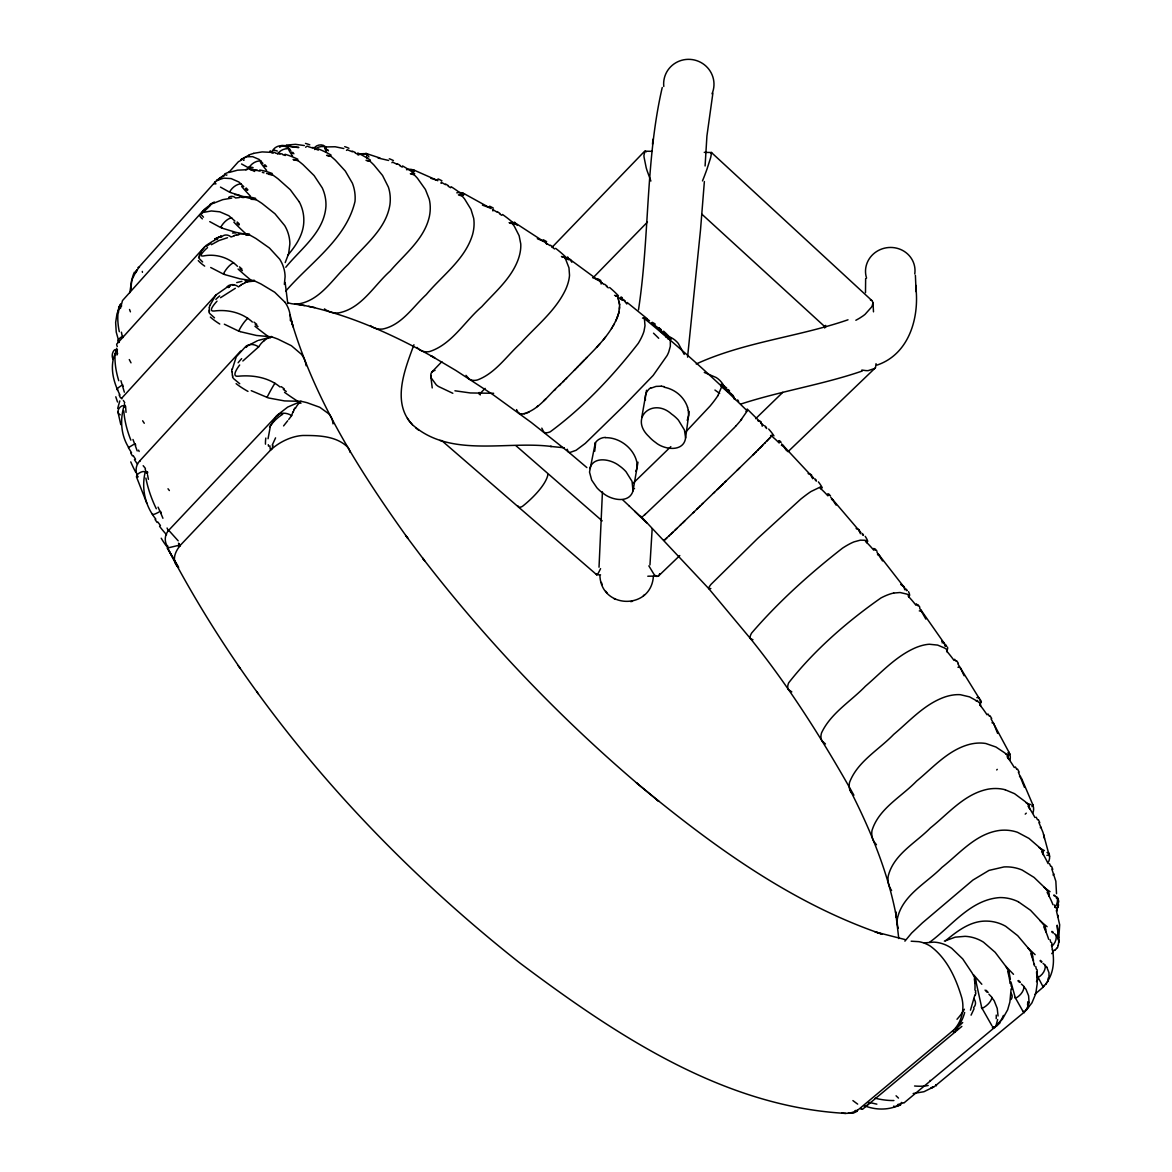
<?xml version="1.0" encoding="UTF-8"?>
<svg xmlns="http://www.w3.org/2000/svg" width="1172" height="1172" viewBox="0 0 1172 1172"><rect width="100%" height="100%" fill="white"/><g stroke="black" fill="none" stroke-linecap="round" stroke-linejoin="round"><path stroke-width="1.5" d="M853.905 795.217C823.374 741.012 789.957 687.612 750.71 638.916L750.417 638.579A31.439 7.325 -38.4 0 1 751.604 633.085C778.545 601.734 809.911 573.591 842.522 548.144A31.805 7.471 -38.8 0 1 854.007 541.874L860.292 540.16L864.951 540.263A99.019 23.103 -38.5 0 1 866.489 540.717L866.562 542.68M129.828 292.634L131.645 280.357L136.743 270.058M851.663 793.019L850.989 792.096A32.626 18.737 -27.4 0 1 849.568 782.369C857.479 761.507 878.78 749.904 893.679 734.419C909.941 720.795 924.723 703.845 945.35 696.827A33.036 19.133 -28.6 0 1 960.278 694.688L969.552 696.871L977.331 701.178A102.799 59.142 -27.7 0 1 980.173 703.42L980.114 705.28M618.801 312.836L619.636 304.925L617.996 297.908A99.913 37.929 -53.2 0 0 616.912 295.769L614.553 295.388M649.962 564.919L652.174 528.762M924.269 942.903L933.981 942.127A40.771 36.347 82.4 0 1 951.693 948.28L962.739 958.945L972.057 972.863A127.44 111.765 81.7 0 1 975.47 979.294L975.397 983.264M209.085 310.551L209.436 307.518M1032.854 804.886L1031.99 806.614M290.334 320.586L290.378 318.725A41.503 34.237 -9.6 0 0 285.001 302.244M232.144 371.758L232.32 375.245M358.075 155.1A10.973 10.592 -44.1 0 1 367.7 154.499L367.642 155.246M1011.114 988.904L1009.868 1002.075L1007.656 1009.795L1002.382 1019.244L996.053 1025.456L997.65 1019.523M998.046 1015.978L997.226 1008.36L994.208 1000.785A47.495 38.779 -22.4 0 0 991.688 997.577M268.051 438.738L270.395 426.095L276.489 416.045A13.888 10.826 39.9 0 1 291.652 415.591L292.927 411.914M685.605 437.932L684.448 430.007L678.427 420.147A38.559 35.819 9.4 0 0 671.571 414.053C652.951 397.132 628.895 417.774 648.834 436.482A38.764 36.185 7.9 0 0 655.675 442.533C664.055 449.74 683.657 452.465 685.605 437.932L689.151 411.372M116.951 355.043L117.215 351.322M705.09 165.984L706.921 135.952L712.884 93.203M865.493 292.648L865.639 278.672M1058.257 945.408L1058.814 940.808L1057.334 936.516A43.437 21.081 -38.1 0 0 1055.547 935.227M820.62 488.856L820.781 487.2A98.477 10.841 -41.4 0 0 819.726 487.318L811.024 491.508A31.629 3.516 -41.6 0 0 800.784 499.111L757.771 538.344L710.979 584.389A31.263 3.443 -41.4 0 0 708.723 588.593L750.71 638.916L752.937 639.692M619.666 306.947L619.519 309.086M602.437 491.888L599.024 567.219M704.372 181.543L700.504 230.005L687.568 357.138M662.239 87.49C645.376 160.388 649.771 236.085 638.491 309.862M870.4 300.003A21.125 6.226 -25.8 0 1 871.997 300.706L873.023 302.523L872.276 305.628A52.96 15.602 -26 0 1 871.499 307.137L865.083 314.33A21.33 6.314 -25.8 0 1 862.709 316.132L859.97 317.934A26.517 7.838 -25.8 0 1 855.853 320.264M1029.045 1002.382L1028.606 995.79L1025.998 989.329A46.104 33.212 -29.3 0 0 1023.742 986.692M1056.514 893.694L1055.84 881.227L1051.885 869.155M117.39 349.446L117.288 350.501M652.482 144.259L652.965 139.234M232.305 369.209L236.261 356.801L244.772 347.513A13.61 10.563 55.4 0 1 258.616 346.897L260.697 344.041A59.464 31.424 47.9 0 1 262.147 342.444L263.524 341.14M975.734 990.633L975.397 992.772M595.361 442.577L589.516 472.082L591.684 480.095L596.87 487.728A38.398 35.526 10.4 0 0 603.697 493.69C611.769 500.092 629.261 503.755 633.012 490.892L637.978 462.178M1032.576 804.71L1032.62 804.49A10.753 10.694 34.1 0 1 1032.781 813.207M633.012 490.892L632.06 481.414L626.024 471.715A38.207 35.16 11.5 0 0 619.197 465.709C611.11 459.248 593.472 455.571 589.794 468.551M117.683 408.427L119.808 400.897M517.262 225.42L515.534 223.266M825.469 743.956L822.217 741.1A32.113 15.002 -31.6 0 1 821.557 732.837C830.772 713.191 850.696 701.457 865.405 686.235C881.329 672.552 895.891 656.276 915.479 647.764A32.508 15.324 -32.5 0 1 929.323 644.248L937.659 645.098L944.471 647.984A101.173 47.349 -31.8 0 1 946.917 649.61L946.595 651.119M1032.561 804.812L1032.473 805.149A47.539 5.772 44.5 0 1 1032.034 805.252M214.959 182.466L215.926 183.858A51.041 3.926 25.8 0 0 213.949 183.945M641.831 416.983L646.534 390.261M284.356 284.4L285.089 276.709A40.581 35.878 4.5 0 0 279.669 259.144L269.472 248.039L255.979 238.546A126.796 110.373 5.7 0 0 249.695 235.045L235.762 232.32L221.816 228.057M974.87 995.057L970.46 1010.176M1048.969 978.342L1048.999 972.775L1046.904 967.413M120.452 308.456L121.243 305.203M1058.799 937.878L1059.678 924.796L1056.338 910.483M745.963 411.416L747.047 410.713A89.468 6.871 -45.7 0 1 746.476 412.046L741.026 419.84M653.375 576.331C651.236 610.114 601.573 609.352 599.918 575.95M771.894 436.614L772.304 435.266L770.561 435.588M199.167 256.082L200.031 253.533M1043.446 986.897L1034.905 994.266M659.719 573.665L659.06 575.32A50.088 10.621 69.4 0 1 658.518 575.994L647.794 576.228M135.835 272.475L136.831 269.868M1028.445 1005.444L1025.383 1011.114M121.463 304.5L122.489 300.589L204.411 209.29L210.33 204.719M209.993 305.306L215.941 294.948L226.093 287.902A13.288 9.903 69.4 0 1 238.517 286.891L239.542 286.144M1057.51 908.022L1058.55 904.74L1056.939 909.018L1057.994 906.205M1049.497 856.468L1043.007 832.457L1038.934 822.627M276.489 416.045L168.753 530.242A13.654 13.317 19.7 0 0 167.625 546.694L167.376 547.954L178.671 567.424M272.226 445.111L275.567 437.859M640.864 516.295L708.884 588.74L710.847 588.505M413.95 344.729C404.911 369.283 391.243 402.538 412.383 424.674C449.916 458.252 506.231 440.628 551.367 446.473L550.547 446.429L564.333 447.777M619.109 311.488A31.966 12.218 -52.7 0 1 617.454 316.997C609.63 336.291 593.515 350.296 579.495 365.049M617.454 316.997L615.578 321.304M893.65 593.061L900.052 592.519L906.776 594.072A99.913 35.292 -35.4 0 1 908.769 595.098L908.197 596.27M1043.563 986.546L1044.267 985.11M135.381 273.12L136.685 270.395M974.093 1008.696L971.061 1015.157M1048.149 980.935L1045.336 984.846L1046.581 982.795M687.232 420.396L688.609 415.43L688.272 410.215M595.596 443.294L594.717 451.279M285.206 262.572L288.664 253.606L289.865 243.879A39.628 36.288 23.3 0 0 284.737 225.625L274.981 213.773L262.03 203.459A123.661 111.765 23.2 0 0 256.009 199.592L247.673 197.819M293.85 409.746L294.831 407.988M1057.774 904.872L1058.756 901.429L1057.935 898.162M201.848 212.806L203.166 210.755M1041.029 827.227L1040.267 827.652M613.264 325.67L614.069 324.219M200.954 251.687L205.789 245.68L212.835 241.139M1028.708 1006.572L1026.145 1010.279L1031.931 1002.866L1035.77 993.651L1037.235 983.572L1036.575 971.822M673.05 532.117L664.085 540.365L664.568 539.735M646.197 151.891A21.638 3.487 68.3 0 0 644.922 151.217L643.926 155.436A52.989 8.526 68.4 0 0 644.073 157.268L646.182 167.669A21.946 3.56 68.3 0 0 647.105 170.731L650.885 181.059M611.506 328.57L612.399 327.12M717.747 395.843L721.688 386.76A98.477 13.654 -47.1 0 0 721.718 385.588L730.698 393.411M1047.123 981.975C1054.595 971.236 1054.61 957.436 1051.474 945.189M391.917 162.732L392.503 162.073L397 164.27M1057.203 947.577L1056.558 948.47M291.652 415.591L288.722 419.459M904.901 941.16L911.64 933.029L922.393 922.891L972.936 880.055L989.007 870.4L1003.994 866.928A36.391 32.171 4.5 0 1 1022.16 870.049L1034.056 877.403L1044.472 887.424A113.127 99.43 6.4 0 1 1048.398 892.141L1049.101 895.598M239.674 365.005C237.726 367.569 230.664 377.34 238.531 376.197C253.02 374.85 268.696 377.428 280.064 387.009M435.046 370.381A20.788 7.633 18.8 0 0 432.878 371.26L431.047 373.282L430.842 376.446A51.085 18.752 19.1 0 0 431.223 377.941L436.262 384.841A21.081 7.764 18.8 0 0 438.431 386.467L452.832 393.294M273.413 149.415C279.61 142.017 291.301 147.482 298.831 147.482L281.749 145.577M283.58 425.905L287.682 420.763M721.718 385.603L721.161 386.408A50.66 16.218 40.2 0 1 721.806 385.676M463.38 195.211L464.493 193.878L491.171 208.616M605.543 336.979L603.375 339.66M866.504 540.717L865.449 541.713M287.873 255.071C296.252 245.388 303.856 233.755 303.826 220.483A38.588 35.731 44.9 0 0 299.314 201.921M242.853 361.005L258.616 346.897M772.304 435.266A98.301 1.421 -44.3 0 1 771.747 435.911L755.281 452.656M1056.324 948.763L1055.313 949.789M600.005 343.601L596.519 347.439M138.413 267.743L215.238 181.909M228.745 172.504L238.37 161.736L240.934 160.359M962.725 1022.541L957.465 1027.434M116.585 344.26L204.426 246.999M216.996 301.175C215.428 303.006 207.18 311.723 214.022 311.034C227.544 309.174 242.238 312.558 252.361 322.022M122.064 397.806L215.941 294.948M285.792 267.26C300.911 248.64 324.058 232.276 325.933 206.433A37.445 34.442 66.6 0 0 322.271 187.901L314.125 175.595L303.079 164.695A116.482 106.359 64.6 0 0 297.908 160.564L293.234 159.436M733.452 428.498L694.893 467.159L644.805 514.757M240.67 351.029L139.966 460.655A13.258 13.068 70.6 0 0 137.944 476.858M999.936 1023.01L904.33 1102.632M770.253 437.552L768.993 438.899M167.391 547.983L177.895 566.765A32.757 17.888 -27.6 0 1 179.477 546.401A19.821 10.87 -27.4 0 1 181.045 544.526L269.956 450.751A19.851 10.826 -29.7 0 1 271.889 448.891A33.124 18.605 -29.1 0 1 302.801 435.486C318.286 435.413 336.32 435.808 347.864 447.308A43.115 23.953 -29.3 0 1 350.106 452.392M431.736 372.169L441.859 361.665M551.997 247.365L644.395 151.466M277.354 415.093L287.682 407.094L301.028 401.322A135.19 82.816 -25.2 0 1 307.035 402.699L319.766 407.27L328.995 413.95A43.232 26.897 -26.4 0 1 333.009 423.868M585.663 358.749L586.894 357.489M766.81 441.141L767.968 439.954M485.12 388.386L479.245 394.422M594.424 276.387L647.442 222.065M584.447 359.994L574.441 370.176M215.97 181.074L224.98 174.364M575.716 368.872L565.431 379.274M576.976 367.598L578.236 366.323M559.191 385.559L566.706 377.999M562.912 381.823L564.172 380.548M764.554 443.441L765.389 442.591M560.421 384.328C548.247 394.686 538.256 411.123 521.584 414.141M824.663 327.97L825.674 325.362M762.723 445.272L759.72 448.275M554.312 390.437L555.528 389.236M685.708 431.985L710.071 406.069A31.629 4.424 -46.9 0 0 717.762 395.828M757.552 450.414L758.65 449.33M737.144 470.338L754.109 453.798M752.937 454.956L756.423 451.528M670.838 446.635L632.983 483.391M755.662 418.682L782.808 392.327M693.135 512.823L694.351 511.651M696.798 509.278L698.029 508.091M699.274 506.89L700.519 505.689M701.779 504.473L703.039 503.257M713.411 493.251L714.7 492.006M717.249 489.544L739.591 467.965M723.534 483.479L674.969 530.286M680.229 525.246L681.342 524.177M682.485 523.093L684.785 520.866M724.779 482.278L726.025 481.077M658.708 575.789L679.804 555.543M787.98 451.718L875.03 368.155M677.006 528.338L671.263 533.817M545.918 398.685L543.559 400.927M668.846 536.102L669.608 535.384M857.186 1111.261L853.069 1113.239L848.455 1112.711M643.399 595.757L644.629 594.629M666.839 537.977L664.612 539.97M285.704 291.169C310.038 262.85 346.15 239.264 355.013 201.379A36.317 32.464 85.3 0 0 352.376 183.169L345.315 171.068L335.485 160.33A112.922 100.294 83.4 0 0 330.841 156.242L327.34 155.407M220.541 297.703L235.338 288.297M207.547 247.614C206.082 248.801 196.984 257.108 203.43 255.965C215.531 253.518 228.848 257.401 237.462 266.308M929.704 942.2C951.781 926.027 970.548 899.525 999.892 897.576A37.577 34.281 22.3 0 1 1018.395 901.795M841.789 1113.048A30.897 26.267 88.3 0 0 857.596 1110.045A18.664 15.881 87.7 0 0 859.53 1108.668L953.07 1030.525A18.649 16.174 -88.9 0 0 954.638 1029.001L954.741 1028.884A31.19 27.234 89.4 0 0 961.831 997.987C956.088 978.532 947.123 958.476 930.422 946.17A40.742 35.453 -89.2 0 0 918.921 941.673L911.157 941.204M862.475 1109.342L961.846 1026.394M935.08 1086.034L1024.592 1011.876M314.96 147.115C317.92 144.127 324.776 143.775 326.226 148.346M1055.166 949.906L1054.229 950.551M536.63 406.962L537.758 406.039M945.496 940.794C957.334 931.008 970.826 920.518 987.044 921.104A38.793 35.717 42.6 0 1 1005.62 926.232L1017.692 935.666L1028.21 948.104A120.804 110.212 44.4 0 1 1032.166 953.847L1032.825 957.275M217.699 179.536L216.893 180.356L223.793 178.159L231.118 178.584L238.868 181.982L243.776 186.656M997.504 1025.295L995.497 1026.657M138.648 267.509L139.453 267.436M239.938 285.851L241.285 284.884M210.594 205.232L203.166 212.44L211.37 210.96L219.794 211.824L228.804 215.707L234.898 220.995M245.798 346.78L257.401 340.759M211.4 244.684L219.047 240.509L227.515 237.726M934.436 1086.488L931.037 1088.319M219.208 178.437L222.065 176.811M820.781 487.2L819.653 487.757M1007.788 752.981L1008.916 752.336M413.789 170.629L412.046 170.555M651.046 388.152L656.042 386.394L661.36 386.203M210.74 204.499L212.806 203.503M441.58 440.467L596.709 574.763L597.881 573.709A20.305 1.655 -68.9 0 0 598.614 572.507L599.493 570.837A25.271 2.066 -68.9 0 0 600.562 568.625M362.412 154.103L366.045 153.444L379.948 158.015M214.681 202.8L222.739 199.65L231.734 198.112M243.146 283.785L244.904 282.979M527.957 412.603L528.982 412.09M944.354 941.131L955.239 937.161L965.113 936.325A39.863 36.464 63 0 1 983.44 942.127L995.16 952.309L1005.268 965.64A124.379 112.336 63.9 0 1 1009.033 971.793L1010.367 979.206M877.052 365.093C908.505 354.413 919.082 319.15 916.021 288.883M131.528 452.744L128.407 447.645L134.634 443.866L132.963 439.471M899.993 1104.815C903.392 1103.819 894.983 1107.745 893.621 1106.148M615.652 296.238L616.912 295.769M899.583 1105.006C888.801 1110.265 875.923 1110.192 864.833 1105.885M696.227 363.979C744.425 341.887 798.147 336.994 848.001 319.795M956.85 1029.587L955.869 1029.998M221.259 236.202L214.71 239.059L221.259 236.202L217.421 237.843M227.265 287.374L230.386 286.071M249.328 154.88L240.714 159.773L246.413 156.77L252.669 156.667L259.144 159.436L262.88 163.362M222.9 176.415L224.204 175.873M213.656 240.773L214.93 240.26M270.073 151.159L273.501 152.902M213.201 203.342L214.022 203.005M279.566 147.203L280.841 146.705M229.229 172.416L237.55 170.174L246.853 169.72M525.979 413.408L526.961 413.042M258.338 340.407L271.67 336.862A132.612 96.177 -17.8 0 1 277.969 339.133L291.403 345.725L301.365 354.252A42.412 31.248 -19.4 0 1 306.126 365.737M232.364 285.323L233.96 284.796M862.27 371.011C822.51 384.68 780.669 391.038 740.719 404.091M216.644 239.615L217.523 239.337M234.444 235.792L231.089 236.978A12.921 8.937 81.1 0 0 221.142 237.271M226.006 175.243L226.929 174.965M746.93 410.683L746.989 410.669A538.373 178.554 46.1 0 0 643.97 318.213A4.791 1.538 -51 0 0 642.49 318.125M137.725 476.931C133.637 476.037 141.827 470.441 144.434 471.671A2.227 1.172 -77.3 0 1 145.02 472.843C141.373 489.105 145.299 506.158 155.847 519.152M253.665 153.342L262.118 151.906L271.538 152.375M524.104 413.936L525.027 413.716M236.729 282.584L241.93 281.353M904.052 1102.72L897.562 1104.61M1048.266 853.201L1048.867 853.069A10.958 10.738 -43 0 1 1048.515 861.903M931.227 1087.616L933.732 1086.883L923.961 1091.718L913.164 1093.52M236.656 235.22L238.722 234.869M562.238 257.269L564.113 257.02A101.173 49.81 -56.8 0 1 565.783 259.598L568.977 267.831L569.519 275.259A32.508 16.115 -56.1 0 1 565.812 289.147C555.748 310.814 536.263 325.889 520.617 343.293C506.714 355.79 495.536 373.179 477.458 379.962A32.113 15.778 -57.1 0 1 468.917 378.834L466.002 375.333M630.726 601.632L632.47 601.309M286.51 145.094L295.505 144.332L304.339 145.548M976.833 697.618L978.605 697.618M246.779 281.895L254.661 281.031A129.77 105.334 -7.8 0 1 261.034 284.005L274.717 292.238L284.986 302.259M326.27 146.925L335.148 146.764L343.821 148.536M239.396 197.541L235.587 197.965A12.54 7.75 -89.6 0 0 228.686 197.335M605.455 437.683C620.354 437.332 635.239 449.403 637.216 464.302M547.925 474.572C546.005 484.71 532.571 498.32 522.785 506.084A19.514 3.677 -49 0 1 521.364 506.905L519.093 507.388L518.039 506.319A54.322 10.226 -48.9 0 1 517.907 505.806M245.754 235.059L249.695 235.045M493.646 393.294L470.353 392.957L454.926 390.789M510.157 223.31L512.105 223.369A102.784 61.383 -61.1 0 1 514.362 226.357L519.137 235.704L520.764 243.952A33.021 19.865 -60.1 0 1 518.39 258.939C511.49 278.306 495.199 291.857 481.78 306.668C464.595 321.362 451.982 344.319 429.494 351.585A32.626 19.455 -61.4 0 1 419.532 349.666L418.594 348.919M241.886 197.438L244.172 197.511M645.113 151.203L652.291 151.334M704.24 152.345L711.551 152.521L710.862 156.755A53.868 3.457 -68.4 0 1 710.364 158.572L707.068 168.871A21.726 1.406 -68.4 0 1 705.969 171.918L704.753 175.185A27.015 1.743 -68.4 0 1 702.497 180.913M845.876 1113.4C723.212 1106.764 615.945 1034.92 520.558 963.531L518.009 961.553C375.685 848.718 251.892 709.514 167.508 548.027L177.88 545.522M596.914 574.749L600.547 574.851M271.67 336.862L256.478 335.47L240.157 331.647M251.145 199.284L256.009 199.592M308.588 306.361C353.168 316.308 395.037 335.661 434.724 357.885L430.9 355.717L455.703 370.367L493.222 394.832L531.297 422.477L568.464 451.996A31.498 8.233 -50.5 0 0 569.944 452.465L576.067 450.297L585.268 443.397L624.28 405.351L653.156 375.436L667.102 355.555A31.864 8.482 -49.5 0 0 668.758 351.922L670.34 346.267L670.325 341.14A97.379 25.432 -50 0 0 669.681 338.869L667.644 338.679M255.042 170.365L250.881 170.087A12.16 6.387 -82.3 0 0 245.695 169.691M378.058 158.015L388.606 160.461M254.661 281.031L239.967 278.819L224.716 274.6M641.025 517.16L634.828 511.329L646.71 522.888M459.424 195.328L461.739 195.621A104.748 72.503 -66.3 0 1 464.595 198.976L470.968 209.334L473.693 218.314A33.666 23.455 -65.1 0 1 472.638 234.312C465.225 259.422 442.342 275.347 426.256 294.612C412.866 306.932 401.82 324.952 382.936 328.995A33.241 22.971 -66.7 0 1 371.509 326.417L370.381 325.567M268.754 174.364L272.505 174.833A120.218 110.241 43.4 0 1 278.145 178.906L290.26 189.688L299.3 201.921M294.582 304.046L304.5 305.555M257.708 170.687L260.155 171.127M293.396 159.817L297.908 160.564M861.83 370.059L865.668 370.572A21.36 6.739 21.6 0 0 868.115 370.645L874.737 368.448A51.817 16.305 21.4 0 0 875.543 367.525L876.041 363.686M282.979 145.65L288.224 147.687L290.846 150.792M411.299 174.101L413.994 174.613A107.077 82.919 -73.2 0 1 417.466 178.276L425.436 189.512L429.23 199.123A34.428 26.839 -71.8 0 1 429.479 216.014C424.601 239.015 404.706 254.046 390.188 271.04C373.941 285.455 361.562 308.529 338.693 312.895A33.973 26.267 -73.7 0 1 325.801 309.833L324.454 308.895M564.113 257.02L561.447 256.463M326.592 155.393L330.841 156.242M463.438 193.6L464.434 193.878A10.548 10.46 60.4 0 0 456.787 192.838M298.245 304.324L314.682 307.547M876.861 1104.156L869.463 1102.486A12.57 4.278 -68.2 0 1 864.306 1106.485M270.937 151.657L270.117 151.247M280.02 154.059L275.654 153.18A11.793 4.952 -76.5 0 0 271.963 153.063M272.505 174.833L266.527 173.456M366.88 160.505L369.971 161.209A109.787 92.324 -82.8 0 1 374.029 165.12L382.541 175.448L388.415 187.154A35.307 29.871 -81.1 0 1 389.91 204.807C385.852 229.917 363.569 245.856 348.274 264.286C332.775 278.584 320.322 300.75 297.776 304.031A34.808 29.227 -83.4 0 1 288.151 302.801M366.001 160.315L369.971 161.209M512.105 223.369L509.102 222.665M905.224 939.592L875.059 931.872L882.267 934.231C790.265 902.88 710.554 844.265 636.425 782.823L658.84 801.428L656.159 799.201M413.994 174.613L410.347 173.749M461.739 195.621L458.399 194.816M430.871 178.276L437.434 180.444M246.75 197.599L230.532 192.604M704.284 372.432L716.268 377.56A22.224 21.433 9.3 0 1 724.985 388.43M941.658 641.187L942.713 641.611M482.439 205.129L489.149 207.576M263.993 172.811L262.308 172.357M656.877 576.507L655.002 575.364A20.583 4.366 69.5 0 1 653.859 574.119L648.849 565.871M993.607 1027.17L992.757 1026.672M282.818 154.748L285.353 155.495M1005.137 789.738L1014.542 793.678L1025.397 801.765A107.135 81.278 -16.1 0 1 1028.913 805.252L1029.661 808.9M860.863 1108.844L861.903 1109.225M439.852 440.379L440.862 440.701M256.302 170.57L249.636 168.329M537.318 238.707L542.724 240.963M632.777 488.153L634.535 488.724M312.939 148.112L308.456 146.72A11.456 3.472 -71.8 0 0 305.628 147.247M366.045 153.444L367.7 154.499M295.315 408.545A75.286 37.724 57.6 0 1 301.043 401.337L284.488 400.912L268.608 397.982A42.265 40.434 -3.3 0 1 267.04 397.352L251.248 390.672M1055.782 896.536L1056.954 896.946A11.266 10.533 -42.1 0 1 1054.888 907.377M592.622 277.676L594.204 278.291M791.803 691.861L788.463 689.663A31.717 11.193 -35.2 0 1 788.683 682.822C814.027 650.46 847.224 621.512 880.978 597.94A32.098 11.412 -35.8 0 1 893.665 593.047M900.682 584.491L902.059 585.18M315.795 149.108L318.359 150.119M352.376 151.789L347.864 149.987A11.134 2.022 -68 0 0 346.473 150.397M120.218 414.815C115.369 412.749 119.368 405.556 123.514 405.615A2.168 0.864 -70.9 0 1 123.851 406.625C119.94 420.235 120.994 435.339 128.686 447.514M414.053 170.116L437.874 180.649M355.233 153.049L357.782 154.264M594.98 278.628L597.251 279.786M1054.917 896.17L1054.024 895.716M856.117 528.44L857.347 529.143M567.233 257.694L568.054 258.148M613.996 598.599L615.549 599.405M1018.395 901.81L1030.51 910.263L1041.117 921.573A116.863 105.905 24.3 0 1 1045.116 926.832L1045.746 929.938M399.798 165.721L402.274 167.098M808.109 473.517L809.09 474.089M224.35 324.219L238.663 331.09A13.361 3.135 -58.9 0 1 247.834 318.286M445.536 184.663L441.185 182.261A10.592 0.747 -62 0 1 441.024 183.315M651.896 323.238L651.207 322.842L657.858 327.647M757.801 420.66L758.621 421.158M1054.317 933.747L1055.987 934.787A11.588 10.109 -40.3 0 1 1051.65 946.405M210.696 267.494L223.339 274.043A13.024 5.04 -56.3 0 1 233.58 262.762M448.246 186.26L450.649 187.74M241.564 163.992L248.742 167.918A11.94 9.083 -49.7 0 1 261.107 161.033M209.744 221.625L220.6 227.515A12.658 6.695 -53.9 0 1 231.719 217.758M519.445 413.555L518.83 413.159A31.6 11.969 -53.4 0 0 521.584 414.141A31.395 11.896 -53.4 0 1 519.43 413.57M496.884 212.059L492.694 209.48A10.372 2.022 -59.5 0 1 492.914 210.975M220.468 187.11L229.478 192.12A12.291 8.043 -51.8 0 1 241.315 183.843M569.079 258.792L604.049 284.474M499.477 213.758L501.748 215.311M621.014 297.732L622.01 298.435M1053.115 932.985L1051.958 932.165M239.733 383.727L233.931 378.937A13.478 9.391 -41.4 0 1 232.437 376.769M550.02 245.607L516.896 224.042A10.314 10.24 89.5 0 0 510.377 222.563M286.29 391.507L283.331 389.412M569.929 259.378L571.819 262.22M552.466 247.365L554.59 248.962M602.481 283.287L600.313 281.705A10.05 4.322 -55.3 0 1 601.148 284.034M214.52 317.846L209.978 313.744A13.141 7.471 -38.5 0 1 208.894 311.928M1043.036 963.413L1045.219 965.127A11.925 9.405 -38.4 0 1 1038.143 977.448L1043.3 987.234M257.986 326.563L255.291 324.424M202.653 261.971L199.372 258.704A12.789 5.464 -35.7 0 1 198.654 257.313M415.884 427.985L418.668 430.197M606.334 286.261L608.297 287.858M623.226 299.358L626.844 304.002M627.123 302.449L647.413 318.916M203.489 217.172L201.408 214.813A12.409 3.501 -33 0 1 200.939 213.919M1041.527 962.212L1040.106 961.011M730.815 393.514L731.826 394.363M669.695 338.869L659.69 329.625M586.864 467.569L568.098 451.66L567.219 449.228M638.725 784.727C559.103 716.986 486.512 640.952 422.667 558.165L424.616 560.714L405.585 535.37L407.856 538.358C359.701 471.188 314.243 399.74 291.037 319.678L293.088 326.915L290.099 314.99M660.481 329.859L661.594 330.841M515.988 445.726L602.188 520.881M242.355 270.673L239.996 268.608M1021.354 984.041L1024.006 986.472A12.291 8.409 -36.5 0 1 1015.582 998.236L1023.229 1011.788A47.144 4.234 76.4 0 0 1023.361 1011.26M727.358 389.91L728.925 391.375M701.911 214.227L824.575 326.461M871.748 300.442L711.404 152.492A21.521 1.377 -68.4 0 0 710.818 153.166M658.268 328.292L659.528 329.479M622.918 500.019L629.042 505.791M1019.567 982.4L1017.911 980.803M628.895 505.645L634.96 511.446M763.646 425.465L760.818 422.814A9.845 7.164 -49.6 0 1 762.225 426.227M238.985 225.053L237.008 223.12M747.165 409.013L759.998 421.759M778.662 440.804L780.039 442.21M765.331 427.121L766.737 428.571M813.69 478.235L811.214 475.729A9.859 7.955 -47.5 0 1 812.592 478.733M988.919 994.208L991.981 997.372A12.658 7.12 -34.4 0 1 982.107 1008.403L992.025 1025.881M178.188 540.834L168.958 530.564M986.897 992.098L985.051 990.106M781.621 443.895L812.65 477.165M732.236 394.715L733.379 396.092A36.2 21.301 -34.2 0 1 734.199 399.095M732.251 394.73L735.196 399.579M417.086 347.41L417.833 348.201M247.043 190.289L245.446 188.546M827.666 493.852L829.131 495.463M876.451 844.748L874.063 841.745A33.241 22.341 -22.3 0 1 871.997 830.523C878.751 808.504 901.4 796.872 916.577 781.094C933.19 767.47 948.294 749.802 969.874 744.264A33.68 22.825 -23.7 0 1 985.813 743.502L995.936 747.018L1004.58 752.776A104.777 70.525 -22.7 0 1 1007.774 755.632L1008.462 758.943M815.141 479.802L816.327 481.15M861.024 532.762L858.929 530.433A9.903 8.673 -45.1 0 1 860.351 533.7M143.174 465.694L145.445 468.492M782.706 445.082L786.646 450.766M654.694 325.113L654.972 325.435A9.947 5.347 -53.4 0 1 655.588 326.71M479.216 392.459L480.286 394.949M410.141 422.11L412.383 424.674M518.273 412.676L516.53 409.57M830.787 497.368L860.145 531.766M873.799 548.423L875.308 550.225M831.9 498.701L836.119 505.132M265.326 166.483L264.11 164.959M862.226 534.212L863.193 535.428M904.989 588.344L903.29 586.234A9.991 9.303 -41.6 0 1 904.725 589.75M605.821 591.303L607.008 592.798M596.563 574.617L596.431 574.177A50.806 4.146 -68.9 0 1 596.387 573.753M877.008 552.349L882.545 560.948M878.136 553.814L904.286 587.436M916.358 603.814L917.896 605.807M160.447 525.554L157.839 522.023M919.61 608.122L925.851 619.094M954.653 659.265L956.191 661.418M123.338 400.443L124.745 402.626M920.753 609.704L944.881 644.219M238.194 665.593L240.187 668.436M905.941 589.619L906.659 590.688M256.683 691.539L258.397 693.971M407.431 418.404L409.365 421.129M944.354 643.428L943.607 642.388A10.123 9.83 -34 0 1 945.013 646.124M292.487 153.327L291.652 152.082M957.89 663.923L979.953 699.596M987.937 713.953L989.432 716.253M135.513 459.234L133.242 455.644M891.584 890.456L890.72 889.109A33.988 25.74 -15.6 0 1 888.156 876.363C893.386 854.432 915.654 842.99 930.451 827.886C948.5 813.529 964.585 793.693 988.304 789.122A34.442 26.297 -17.4 0 1 1005.137 789.723M991.073 718.905L1009.033 752.365M1015.392 766.942L1016.827 769.374M945.555 645.318L946.038 646.197M1018.365 772.143L1024.504 787.394M327.135 150.265L326.636 149.298M1036.195 817.221L1037.528 819.755M113.083 359.379C109.201 351.571 120.027 343.425 113.977 356.537C110.022 369.62 114.006 383.259 119.984 395.023M121.903 398.905L121.361 397.85M849.612 789.078C870.444 829.835 888.303 872.686 896.58 917.896L895.598 911.699L898.778 938.552M1049.482 863.632L1050.654 866.24M158.059 507.139L160.022 511.461A13.507 1.963 -33.6 0 1 152.463 513.893M160.681 512.897L162.923 518.273M116.717 345.081L117.303 346.56M1021.457 778.179L1032.825 804.724M617.996 297.908L618.596 299.49M146.837 503.315L136.392 476.682M1054.375 904.931L1055.357 907.553M1015.142 997.196L1010.953 981.975M135.205 445.345L137.197 450.927M1037.791 976.554L1036.649 972.892M981.623 1007.188L975.485 979.294M964.102 675.731L960.483 667.967A10.196 3.501 -31 0 0 957.949 667.264M601.383 582.396L602.174 584.608M684.228 354.427L678.324 343.484A22.327 21.052 -6.5 0 0 666.619 335.925M122.708 386.555L124.335 392.18M1050.068 939.724L1050.786 942.317M120.921 380.71L122.24 385.075A12.892 2.168 -25.5 0 0 117.757 389.954M1009.429 753.567L1009.107 752.527A10.592 10.46 32.4 0 1 1009.942 760.13M997.606 733.379L993.563 723.168A10.387 2.329 -28.8 0 0 991.966 722.787M1034.29 964.029L1034.495 964.849M1043.578 834.391L1044.442 838.493M117.976 412.148L120.804 424.66M147.071 472.492L147.35 473.825M619.08 301.189L619.636 304.925M1046.069 931.476L1046.23 932.238M1033.528 960.659L1033.162 958.974M148.419 479.333L147.54 474.85M121.39 332.174L122.298 336.393A12.54 3.868 -20.9 0 0 119.105 342.458L116.233 332.086L115.647 322.52L116.966 313.906L120.716 303.914L118.738 307.254L118.504 312.485M980.744 706.379L980.393 704.577A10.314 10.226 1.8 0 0 979.133 698.102M898.221 928.385A34.852 28.831 -6.3 0 1 897.342 918.848C902.162 895.305 926.246 883.322 941.936 867.397C959.824 853.333 976.027 833.424 999.921 830.391A35.35 29.461 -8.4 0 1 1017.501 832.296L1028.972 838.405L1038.978 847.063A109.89 91.064 -6.9 0 1 1042.743 851.165L1043.505 855.121M541.816 428.132L543.735 432.058A31.556 10.109 -51.8 0 0 550.21 431.823C583.495 407.285 612.912 376.065 638.271 343.337A31.937 10.328 -51.2 0 0 643.999 331.222L644.996 325.757L644.527 320.015A92.324 29.637 -51.6 0 0 643.97 318.213M1035.814 966.563L1036.238 969.068M1042.743 851.165L1043.3 854.212M980.393 704.577L980.173 703.42M947.342 652.233L946.917 649.61M1048.398 892.141L1049.13 896.39M268.52 446.195L268.3 444.671M1028.913 805.252L1029.294 807.904M287.785 303.607L285.133 282.496M1045.116 926.832L1045.614 930.436M909.033 597.398L908.769 595.098M430.725 375.48L432.219 387.932M1032.166 953.847L1032.532 957.627M1058.858 941.38L1057.188 925.191L1058.858 942.537M126.034 412.383L125.58 406.113M1007.774 755.632L1007.949 757.888M645.391 400.165L645.303 398.084A12.877 11.998 0.7 0 1 650.724 387.727M915.391 275.332L916.094 291.638M1011.114 983.997L1011.187 986.355M1009.033 971.793L1009.209 975.69M873.023 302.918L873.492 311.84M167.581 545.595L167.625 546.694M915.918 285.441L915.991 288.18M866.562 278.086A24.773 23.513 -7.6 0 1 888.391 247.541A24.773 23.513 -7.6 0 1 914.761 273.984M728.193 389.778A43.335 8.746 56.1 0 1 729.526 391.008M721.132 384.24A54.395 14.43 60.8 0 1 726.728 388.064M722.523 387.478A54.82 13.405 58.6 0 1 728.222 392.327M714.949 390.056A47.788 5.992 32.9 0 1 719.637 393.47M737.584 399.886A15.837 6.417 1 0 1 738.594 401.644M663.792 86.494A25.198 24.685 12.4 0 1 692.462 59.626A25.198 24.685 12.4 0 1 712.019 93.819M668.113 337.419A51.392 14.313 33.1 0 1 665.945 337.067M660.715 331.398A55.084 18.576 32 0 1 668.143 338.62M663.601 331.163A55.523 20.613 30.5 0 1 671.336 339.133M660.759 329.435A43.847 12.116 33.5 0 0 658.854 327.823A44.228 12.365 33.5 0 1 661.125 329.713M653.507 333.185A48.023 8.424 47.3 0 1 658.693 338.269M645.376 318.506A15.895 9.625 71.4 0 1 649.522 320.835M632.69 488.768A42.617 16.701 34.8 0 1 633.173 488.929M825.615 327.369A26.517 7.838 -25.8 0 1 824.898 326.314M768.671 429.055A54.85 16.818 30.5 0 1 773.959 435.881M772.978 437.229A54.85 14.928 59.3 0 1 779.175 443.016M758.855 420.558A36.684 25.447 -72.8 0 1 761.243 421.935M764.803 425.832A43.716 10.006 34.8 0 1 766.488 427.56M727.944 389.485A43.774 8.907 56.3 0 1 729.453 390.877M741.656 419.283A31.307 2.549 -45.4 0 1 736.133 425.729M736.016 425.817A32.069 2.476 -45.6 0 1 733.848 428.205M645.201 514.318A31.703 2.344 -45.4 0 1 643.868 515.372M643.047 516.251A30.941 2.432 -46 0 1 640.952 517.248M609.616 287.506A56.183 22.605 30.9 0 1 618.45 295.798M617.673 297.087A55.436 10.738 56.7 0 1 622.186 300.047M618.626 312.953A31.776 11.925 -53.1 0 1 617.263 317.099M564.626 257.811A56.066 9.61 55.5 0 1 568.449 259.788M555.645 248.361A57.076 24.641 31.6 0 1 565.49 256.8M597.617 278.702A37.445 32.362 80.3 0 1 600.84 280.548M604.679 284.269A44.77 13.712 33.1 0 1 607.037 286.129M567.219 256.961A44.829 6.622 52.4 0 1 568.083 257.357M565.373 258.353A10.123 9.874 -54.2 0 1 570.779 260.023M512.149 223.442A56.915 8.644 54 0 1 515.197 224.409M502.524 214.491A58.175 26.722 32.6 0 1 513.277 222.914M543.149 239.733A38.017 33.827 65.8 0 1 546.635 241.652M546.035 242.897A10.196 3.208 -57.3 0 1 546.606 244.362M550.459 245.241A45.474 15.148 33 0 1 552.994 247.072M514.156 222.211A45.532 6.138 50.9 0 1 514.742 222.255M461.05 194.742A57.955 7.852 52.4 0 1 463.218 194.64M451.147 186.729A59.464 28.802 33.9 0 1 462.676 194.933M489.632 206.199A38.72 34.838 48.9 0 1 493.353 208.133M497.148 211.575A46.353 16.701 33.1 0 1 499.829 213.333M462.793 193.453A46.397 5.831 49.2 0 1 463.072 193.16M412.295 172.606A59.201 7.252 50.7 0 1 413.423 171.332M402.523 165.941A60.944 30.868 35.5 0 1 414.698 173.705M438.006 178.92A39.54 35.321 31.7 0 1 441.947 180.81M445.638 184.077A47.378 18.327 33.4 0 1 448.437 185.718M414.038 171.449A47.422 5.699 47.5 0 1 413.994 170.848M406.523 169.735A10.694 10.651 -47.6 0 1 414.346 170.394M366.997 158.015A60.607 6.886 48.8 0 1 366.88 155.407M357.782 153.005A62.556 32.845 37.4 0 1 370.411 160.11M389.309 158.762A40.449 35.219 16.1 0 1 393.426 160.564M396.942 163.626A48.565 20.027 34 0 1 399.828 165.106M368.887 156.989A48.594 5.772 45.6 0 1 368.521 156.081M326.519 152.052A62.16 6.783 46.9 0 1 324.82 147.862M318.154 148.844A64.284 34.721 39.5 0 1 331.031 155.012M344.7 146.632A41.46 34.398 3.2 0 1 348.934 148.273M352.215 151.115A49.869 21.77 34.9 0 1 355.131 152.389M328.438 150.822A49.869 6.065 43.8 0 1 327.735 149.664M314.609 149.547A11.266 10.328 -45.9 0 1 325.728 147.057M325.157 147.848A38.617 36.581 14.9 0 1 326.387 147.657M292.487 155.861A63.845 6.988 44.9 0 1 288.766 149.855M285.001 154.264A66.086 36.405 41.9 0 1 297.864 159.246M305.467 143.409A42.588 32.743 -7 0 1 309.774 144.815M312.69 147.438A51.275 23.543 35.9 0 1 315.59 148.434M293.894 153.781A51.26 6.622 41.9 0 1 292.868 152.375M277.53 153.869A11.588 9.845 -47.8 0 1 289.733 148.976M283.492 146.251A39.907 38.163 34.7 0 1 286.613 145.518M272.637 150.91A11.324 1.655 -24.1 0 1 272.109 151.012M266.63 170.423A65.617 7.545 42.8 0 1 260.462 162.469M259.715 170.028A67.888 37.826 44.4 0 1 272.27 173.515M249.914 168.094A36.61 19.836 -21.7 0 1 249.006 167.713M273.032 149.943A43.803 30.135 -14.9 0 1 277.339 151.042M279.712 153.444A52.755 25.301 37.3 0 1 282.54 154.118M266.586 166.585A52.711 7.471 40.1 0 1 265.224 164.944M249.314 154.851A41.079 39.291 53.8 0 1 253.679 153.415M252.463 170.365A49.605 1.45 28.5 0 1 254.617 171.464M243.351 160.315A45.679 20.32 11.2 0 1 244.215 159.978M250.515 196.251A67.419 8.482 40.8 0 1 241.666 186.495M243.732 196.618A69.646 38.91 47.1 0 1 255.643 198.346M230.738 192.384A37.753 24.685 -22.2 0 1 229.683 191.915M248.933 166.878A45.107 26.443 -21.2 0 1 253.108 167.611M254.72 169.837A54.234 26.971 38.9 0 1 257.401 170.116M247.922 189.879A54.19 8.629 38.3 0 1 246.208 188.033M224.775 173.939A42.06 39.921 74.2 0 1 229.111 172.079M215.37 182.202A12.028 1.626 -30.2 0 1 214.666 182.114M216.893 180.854A13.537 1.67 -34.5 0 1 217.567 180.239M218.505 179.931A47.07 24.363 12 0 1 220.072 178.906M142.442 272.329A50.118 8.292 63.9 0 1 142.295 271.391M138.164 267.363A12.277 1.128 -68.5 0 1 137.9 269.106M136.787 271.113A31.146 9.669 -84.2 0 1 137.095 270.512M131.205 289.528A49.854 29.578 62.1 0 1 134.443 272.094M245.3 233.257A69.207 9.859 38.8 0 1 233.858 222.138M238.37 234.268A71.302 39.526 49.9 0 1 249.27 233.975M221.977 227.837A38.925 29.403 -21.8 0 1 220.746 227.324M234.781 194.64A46.455 21.623 -26.4 0 1 238.692 194.933M239.117 197.13A55.699 28.494 40.8 0 1 241.579 196.984M239.293 224.028A55.655 10.123 36.7 0 1 237.213 222.006M210.125 204.368A43.056 39.658 -88.2 0 1 214.359 202.024M202.39 218.886A52.476 6.944 23.5 0 1 199.782 215.619M202.126 213.26A13.961 3.809 -37.4 0 1 202.58 212.44M203.65 210.96A48.448 28.436 13.7 0 1 204.968 209.568M130.429 311.84A51.495 6.343 61.5 0 1 129.535 309.481M121.405 306.39A32.054 6.446 -86.3 0 1 121.61 305.687M119.31 331.72A51.172 28.582 64.3 0 1 119.075 307.137M122.752 336.012A37.475 14.284 81.4 0 1 123.104 337.507M251.76 280.826A70.935 11.676 36.9 0 1 238.077 269.047M244.743 282.745A72.825 39.584 52.6 0 1 254.265 280.24M224.834 274.409A40.082 33.768 -19.9 0 1 223.456 273.867M232.51 233.038A47.803 15.646 -30.8 0 1 235.85 232.95M234.239 235.528A57.091 29.813 43 0 1 236.407 234.898M241.93 269.033A57.062 11.94 35.2 0 1 239.484 266.864M206.755 246.296A44.14 38.251 -78.4 0 1 210.843 243.395M120.511 397.85A55.187 29.388 50 0 1 119.119 394.949M204.675 266.117A53.868 10.46 21.5 0 1 198.258 260.594M199.401 256.888A14.386 6.05 -40.4 0 1 199.636 255.862M200.192 253.591A49.795 32.362 16.5 0 1 201.203 251.804M131.015 362.837A52.828 4.571 58.7 0 1 129.286 359.57M116.614 348.304A13.024 2.315 -76.2 0 1 116.424 351.292M117.493 353.9A32.948 2.989 -89.1 0 1 117.552 353.109M118.753 380.71A52.447 27.146 66 0 1 115.134 353.548M122.708 384.841A38.559 17.536 74.1 0 1 123.192 386.379M117.537 401.996A62.38 28.861 75.9 0 1 115.794 396.781M270.278 337.976A72.547 13.961 35.2 0 1 254.939 326.255M263.641 341.301A74.158 39.013 55.2 0 1 271.421 336.437M240.231 331.486A41.21 37.548 -14.9 0 1 238.736 330.944M245.065 280.811A49.136 8.57 -34.8 0 1 246.603 280.943M241.212 284.796A58.351 30.824 45.4 0 1 243.014 283.639M256.771 324.351A58.38 14.079 33.9 0 1 253.987 322.11M215.838 299.402A45.239 35.614 -73.8 0 1 219.691 295.901M132.421 455.864A56.388 29.476 51.8 0 1 130.678 452.875M137.49 464.127A70.379 42.265 50.5 0 1 134.443 459.658M219.765 324.029A55.172 14.43 20.1 0 1 210.345 317.07M209.422 311.62A14.782 8.321 -43.6 0 1 209.422 310.404M209.29 307.46A51.026 35.98 20.6 0 1 209.935 305.277M228.247 287.58A40.873 5.23 -18.2 0 1 229.375 287.096M144.273 423.268A54.073 3.047 55.5 0 1 142.647 420.777M124.349 403.71A13.375 4.087 -81.4 0 1 124.891 407.211M130.868 440.159A53.648 25.242 67.1 0 1 123.807 410.859M135.132 443.734A39.584 20.217 65.5 0 1 135.718 445.257M135.659 472.096A63.874 25.037 75.9 0 1 130.766 461.885M139.131 451.498A65.998 2.915 69.6 0 1 138.618 450.165M300.926 403.315A73.968 16.672 33.8 0 1 284.532 392.327M266.996 397.469A13.683 0.996 -62 0 1 274.966 383.229M284.313 388.884A59.523 16.467 33 0 1 281.221 386.628M238.121 362.778A46.294 31.761 -71.9 0 1 241.666 358.632M139.834 461.226A40.141 5.171 -78.2 0 1 139.922 461.46M157.136 522.478A57.457 29.212 53.5 0 1 155.085 519.518M166.571 534.725A71.697 42.207 53.5 0 1 159.539 526.287M247.981 391.404A56.315 18.723 19.2 0 1 236.114 383.654M232.832 376.52A15.163 10.504 -47.3 0 1 232.569 375.128M231.704 371.656A52.081 39.086 26.3 0 1 231.953 369.107M245.842 347.454A41.855 11.603 -20.8 0 1 246.882 346.751M169.369 490.555A55.187 1.934 52 0 1 168.006 488.768M145.138 469.357A13.698 5.772 -87.7 0 1 146.485 473.283M147.467 471.715A34.603 4.175 82.8 0 1 147.687 472.814M156.301 508.765A54.762 22.898 67.6 0 1 145.87 478.03M160.549 511.402A40.522 22.092 55.9 0 1 161.223 512.867M166.336 545.903A65.251 20.715 75.1 0 1 161.209 538.212M168.343 530.784A67.463 1.04 65.9 0 1 167.069 528.015M1007.686 971.368A70.056 37.299 48.1 0 1 1010.015 983.411M1013.516 974.313A67.8 5.904 49.3 0 1 1005.723 966.182M988.157 992.435A55.904 10.021 55.2 0 1 986.209 990.34M981.828 984.26A69.617 6.856 51.6 0 1 973.624 974.826M974.298 978.796A71.726 38.398 45.7 0 1 974.899 990.12M1011.832 986.795A56.109 28.524 51.5 0 1 1011.685 989.329M1010.718 992.845A12.57 7.515 0.3 0 1 1010.982 999.54M996.229 1015.084A43.979 25.315 49.2 0 1 996.185 1018.658M868.555 1102.779A37.563 12.599 9.9 0 1 869.023 1102.896M1003.437 1015.406A52.916 31.952 65.6 0 1 999.511 1022.394M994.999 1027.551A12.409 3.355 -55.2 0 1 993.871 1027.536M994.427 1026.701A13.961 3.311 -51.2 0 1 993.827 1026.862M992.918 1027.859A48.492 8.16 78.6 0 1 992.347 1027.683M981.902 1008.565A38.808 29.08 -64.1 0 1 981.404 1007.349M893.914 1100.537A51.436 23.557 23.6 0 1 875.132 1098.223M901.664 1102.486A32.215 1.494 2.9 0 1 901.253 1102.5M896.067 1095.791A51.758 3.736 37.9 0 1 898.47 1098.091M1030.759 953.598A68.269 35.834 50.3 0 1 1034.524 966.021M1035.11 954.638A65.984 5.406 47 0 1 1027.741 947.709M1020.358 982.209A54.425 8.585 53.6 0 1 1018.585 980.51M1037.03 969.522A54.63 26.971 53.3 0 1 1037.308 972.291M1036.854 976.1A12.189 6.124 -6.7 0 1 1036.473 981.609M1027.727 1001.782A42.749 24.465 40 0 1 1027.551 1004.946M1029.206 1002.543A51.422 28.831 68.2 0 1 1027.961 1005.605M1024.46 1012.637A12.042 1.48 -58 0 1 1024.24 1012.271M1025.485 1010.308A13.537 1.187 -54.2 0 1 1024.973 1010.85M1015.377 998.456A37.636 24.275 -63.9 0 1 1014.923 997.401M928.18 1085.506A50.118 25.374 24.5 0 1 914.57 1085.99M935.827 1085.257A12.277 1.875 -20.6 0 1 936.413 1085.785M935.959 1084.789A31.307 4.761 -0.2 0 1 935.827 1084.95M930.085 1080.379A50.352 4.893 35 0 1 930.363 1080.643M1043.725 926.788A66.423 34.12 52.4 0 1 1048.676 939.299M1047.109 926.686A64.182 5.303 44.7 0 1 1040.223 920.928M1044.911 965.391A44.741 27.22 -34.2 0 1 1047.021 967.325M1041.923 961.699A52.916 7.457 51.8 0 1 1040.384 960.381M1051.665 942.713A53.106 25.286 54.9 0 1 1052.31 945.628M1052.324 949.686A11.808 4.659 -12.3 0 1 1051.767 953.642M1048.178 978.034A41.474 22.869 31.3 0 1 1047.841 980.788M1044.032 985.916A13.126 0.776 -57.2 0 1 1043.725 986.282M1037.938 977.697A36.508 19.353 -64.6 0 1 1037.557 976.833M1047.109 892.346A64.592 32.215 54.2 0 1 1052.969 904.696M1050.053 891.658A62.468 5.552 42.5 0 1 1043.769 887.131M1053.262 932.326A51.451 6.651 50 0 1 1051.958 931.374M1056.25 907.846A51.612 23.528 56.2 0 1 1057.232 910.834M1057.686 915.083A11.471 3.164 -16.8 0 1 1057.627 916.987M1058.052 945.35A40.229 20.671 23.3 0 1 1057.525 947.709M1041.6 851.663A62.834 30.208 55.8 0 1 1048.12 863.647M1044.384 850.608A60.885 6.094 40.4 0 1 1038.919 847.429M1056.133 897.825A42.207 14.987 -41.5 0 1 1057.759 898.323M1054.961 895.54A50.044 6.109 48.1 0 1 1053.921 894.954M1051.548 866.372A50.162 21.741 57.3 0 1 1052.778 869.39M1053.628 873.785A11.149 1.699 -20.5 0 1 1053.042 875.03M1027.976 806.028A61.178 28.143 57.1 0 1 1034.949 817.499M1030.628 804.549A59.435 6.871 38.4 0 1 1026.189 802.82M1046.933 855.355A41.064 9.083 -44.5 0 1 1048.398 855.003M1047.783 852.733A48.726 5.831 46.3 0 1 1047.021 852.484M1038.348 819.697A48.828 19.983 58.1 0 1 1039.784 822.671M1007.056 756.687A59.669 26.077 58.2 0 1 1014.322 767.514M1009.37 754.548A58.161 7.867 36.7 0 1 1006.191 754.328M1025.222 814.13A40.053 3.487 -47.3 0 1 1026.276 813.163M1017.53 769.11A47.613 18.269 58.7 0 1 1019.142 771.996M1019.508 776.611A10.607 1.055 -26.4 0 1 1020.68 776.597M979.704 704.724A58.336 24.026 59 0 1 987.058 714.817M981.389 701.706A57.076 9.039 35.1 0 1 979.587 702.98M996.713 769.945A39.159 1.773 -50.1 0 1 997.255 769.345M1009.912 753.992A46.484 5.919 42.7 0 1 1009.766 754.416M989.988 715.74A46.543 16.642 59 0 1 991.702 718.509M946.698 651.134A57.208 22.034 59.5 0 1 954.037 660.451M947.474 647.091A56.197 10.372 33.7 0 1 947.137 649.757M976.32 701.31A38.383 6.651 -53 0 1 977.595 700.475M980.818 700.299A45.591 6.241 41.1 0 1 981.008 701.017M956.557 660.671A45.635 15.09 59.1 0 1 958.344 663.279M908.813 596.826A56.285 20.114 59.9 0 1 916.006 605.294M908.49 591.655A55.538 11.823 32.5 0 1 909.604 595.596M942.054 642.798A37.768 11.149 -56 0 1 943.445 642.666M946.024 645.054A44.873 6.724 39.6 0 1 946.522 646.036M918.042 604.796A44.902 13.639 58.9 0 1 919.859 607.213M919.288 610.905A10.05 4.585 -33 0 1 922.261 611.916M866.782 542.577A55.582 18.283 59.9 0 1 873.726 550.181M865.185 536.322A55.084 13.39 31.6 0 1 867.749 541.376M901.883 585.502A37.284 15.265 -59.3 0 1 903.48 585.897M906.278 589.164A44.316 7.354 38.1 0 1 907.099 590.395M875.22 548.994A44.346 12.291 58.6 0 1 877.008 551.192M877.491 554.708A9.947 5.596 -34.9 0 1 879.659 555.85M821.279 489.149A55.099 16.555 59.7 0 1 827.886 495.844M818.349 481.868A54.864 15.06 30.9 0 1 822.304 487.889M857.406 529.026A36.933 19.016 -63.1 0 1 859.237 529.832M862.343 533.494A43.935 8.116 36.9 0 1 863.471 534.93M828.794 494.013A43.979 11.046 58 0 1 830.538 495.976M831.519 499.418A9.874 6.519 -36.7 0 1 833.395 500.561M809.486 473.84A36.742 22.415 -67.5 0 1 811.595 474.968M814.95 478.806A43.73 8.995 35.8 0 1 816.371 480.403M779.468 440.613A43.789 9.918 57.2 0 1 781.123 442.298M781.387 445.316A9.845 7.354 -38.6 0 1 784.141 446.737M293.19 412.134A60.402 31.527 50.5 0 1 294.055 409.936M177.895 545.639A3.868 2.359 81.6 0 1 179.404 546.489M277.193 416.031A42.719 18.21 -22.9 0 1 278.072 415.108M178.481 543.178A35.116 10.533 66.1 0 1 179.419 544.306M178.891 543.955A14.884 7.017 79.7 0 1 180.107 546.064M272.241 448.817A7.252 5.626 -62.7 0 1 273.003 445.419M269.531 426.828A47.627 28.26 -72.5 0 1 282.73 414.258M270.644 450.385A20.481 16.408 -54 0 1 269.912 445.829M265.458 444.159A54 42.588 32.8 0 1 265.81 438.064M975.866 993.138A57.501 29.871 49.4 0 1 975.236 995.365M973.727 998.515A12.965 8.761 9.2 0 1 973.551 1007.671M964.38 1009.239A44.58 29.608 -36.8 0 1 956.997 1019.274M957.714 1028.181A6.871 4.146 -53.6 0 1 954.477 1029.778M964.659 1012.476A52.711 29.901 75.2 0 1 956.206 1028.181M955.253 1032.268A19.426 10.24 -70.6 0 1 952.616 1031.389M857.596 1110.206A5.186 1.187 -23.3 0 1 857.025 1110.778M855.78 1110.382A20.481 6.402 -0.4 0 1 855.033 1110.778M861.171 1108.375A15.602 2.784 -17.6 0 1 861.024 1108.8M857.67 1104.112A52.579 2.769 40.8 0 1 852.908 1100.581M636.923 464.317A13.302 12.233 34.7 0 1 635.81 471.261M595.171 443.075A12.76 11.588 7.6 0 1 605.426 437.376M661.345 386.262A24.553 23.044 -19.8 0 1 664.392 386.716M664.275 387.243A32.435 31.278 -32.4 0 1 687.568 407.197M687.495 407.226A24.539 24.129 5.9 0 1 688.272 410.2M652.218 322.3A37.035 30.443 -88.2 0 1 655.177 324.043M621.057 296.926A44.302 7.252 53.9 0 1 622.186 297.673M620.896 299.343A9.991 9.391 -46.5 0 1 625.203 301.028"/></g></svg>
